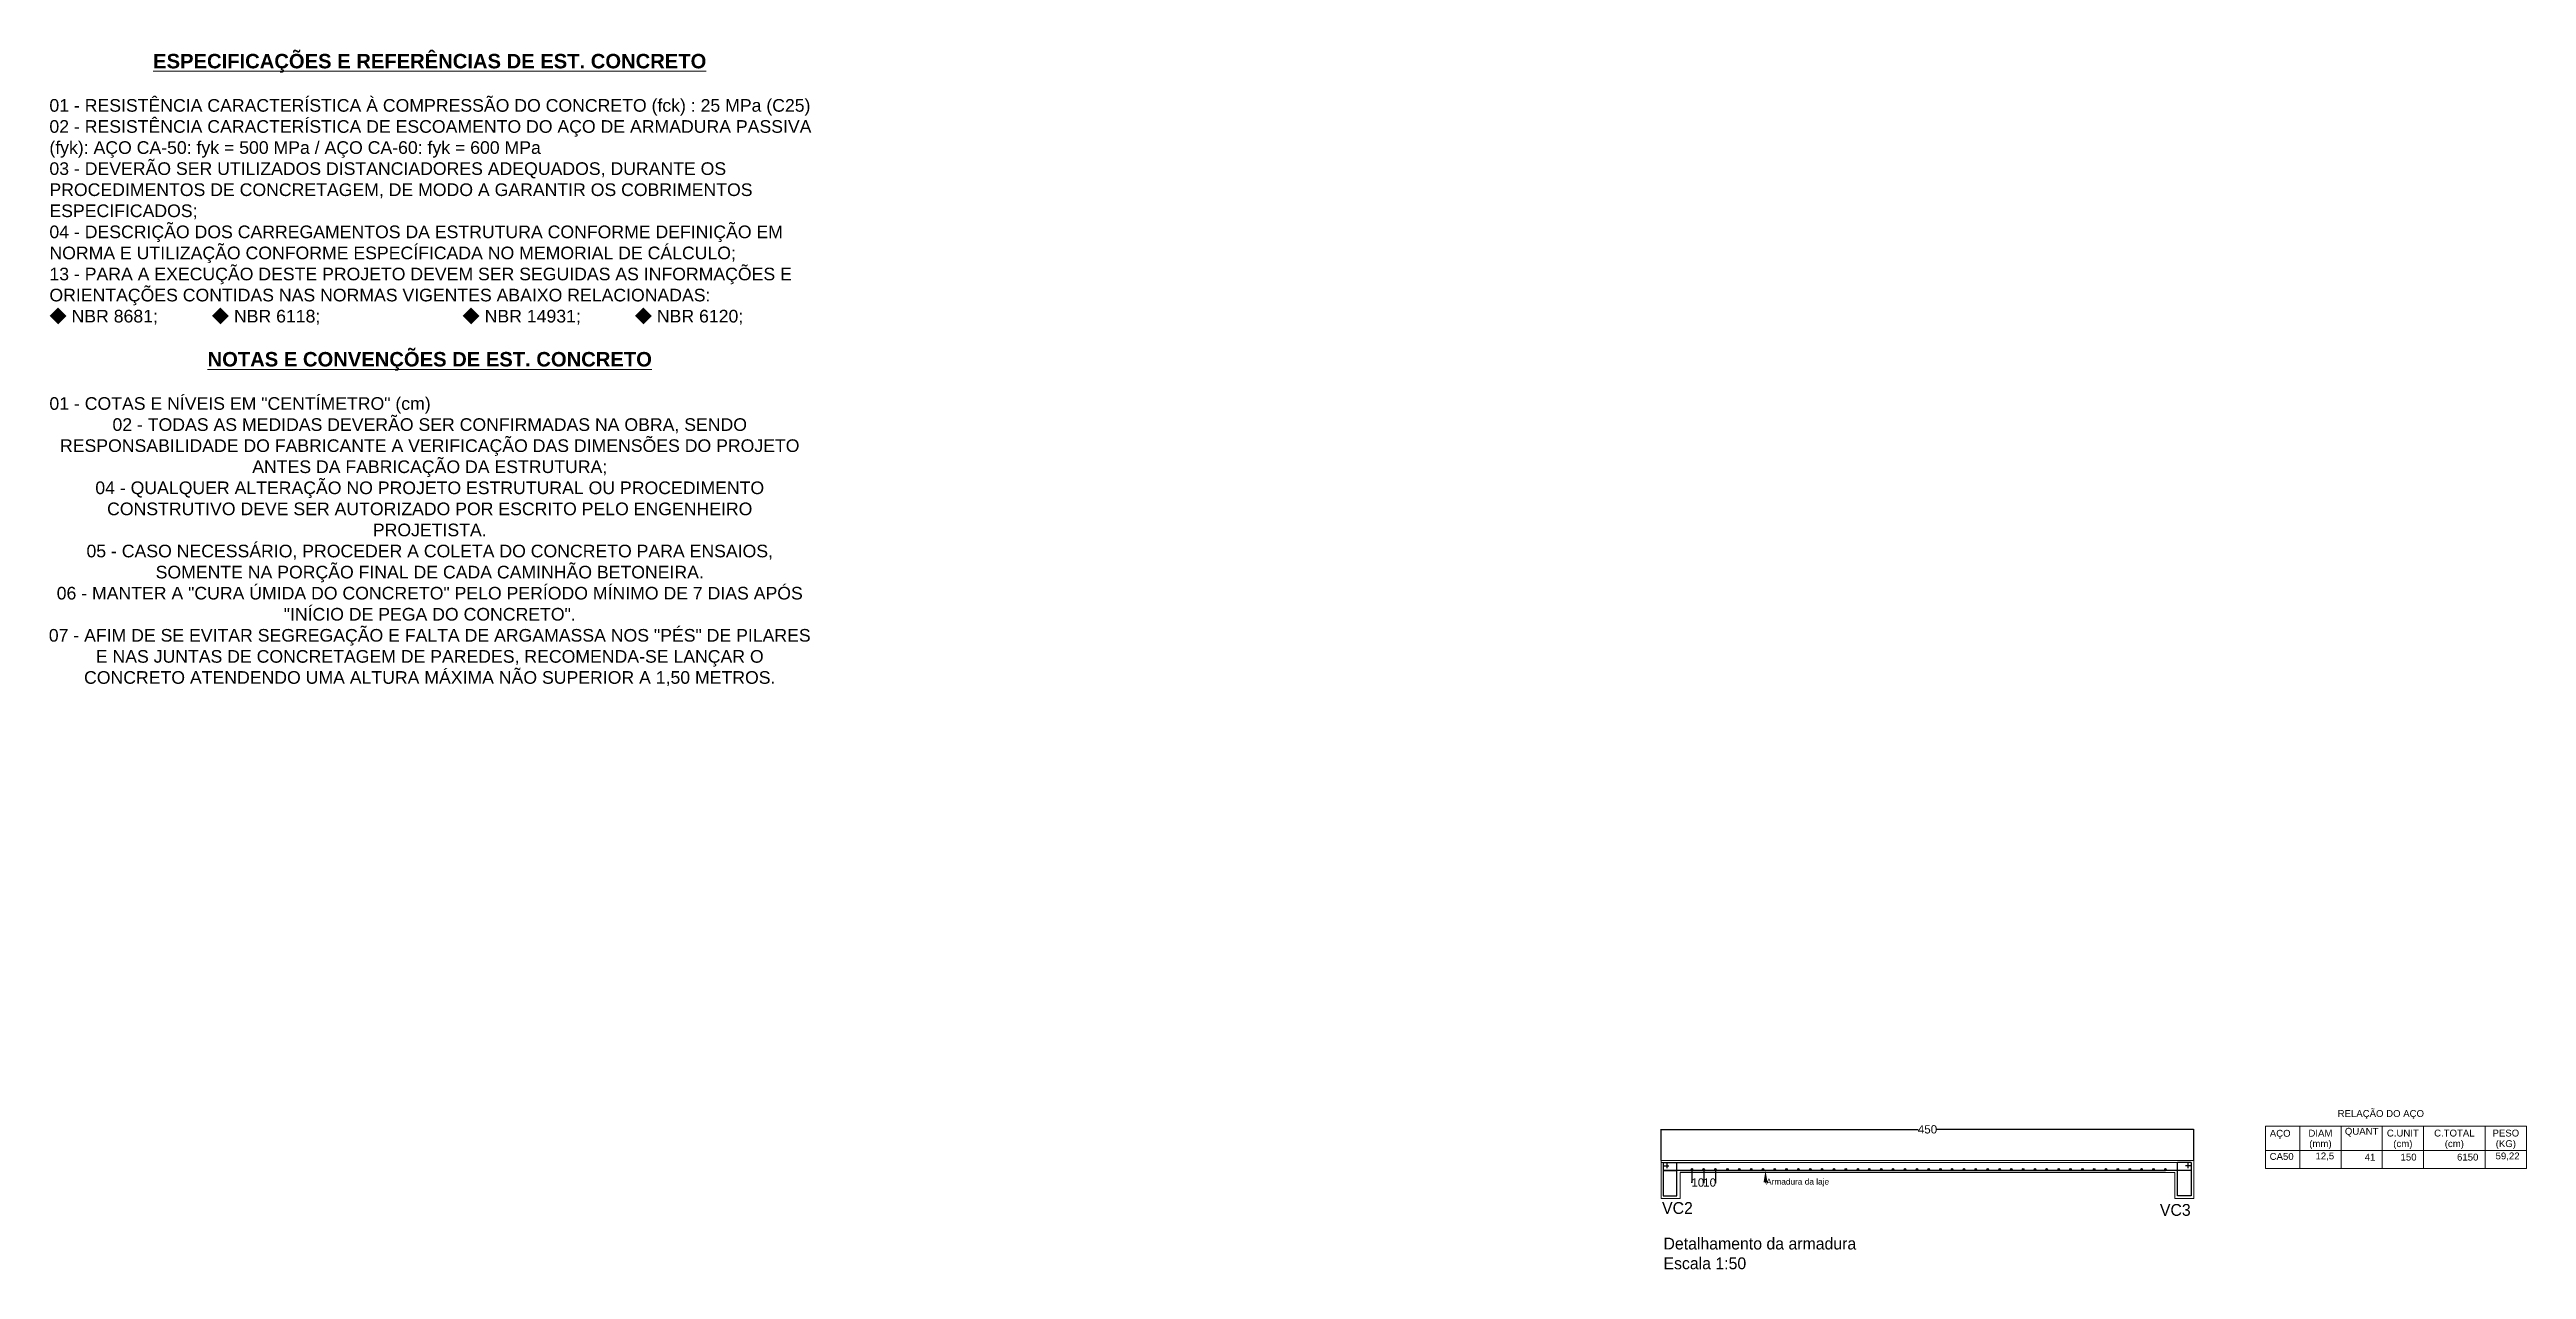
# Model space of a CAD drawing. Header units: centimetres. Extents: x -7745 to 883, y 487 to 2760.
# Drawn here: x -1209 to 883, y 858 to 1888 of the extents above; entities that cross this region are included whole.
import ezdxf
from ezdxf import colors
from ezdxf.entities.mleader import LeaderData, LeaderLine
from ezdxf.math import Vec2, Vec3

# ---------------------------------------------------------------- set-up
doc = ezdxf.new("R2010")
doc.units = ezdxf.units.CM
doc.linetypes.add('HIDDEN', pattern=[0.375, 0.25, -0.125])
for name, color, linetype in [('024 TEXTOS', 7, 'Continuous'), ('CARIMBO', 250, 'Continuous'), ('Cota', 5, 'Continuous'), ('PENA04', 2, 'Continuous')]:
    doc.layers.add(name, color=color, linetype=linetype)
for name, color, linetype, lineweight in [('aço', 5, 'Continuous', 30), ('dim', 1, 'Continuous', 0), ('DT-Relação do aço', 7, 'Continuous', 5), ('FOOTING', 3, 'HIDDEN', 0)]:
    doc.layers.add(name, color=color, linetype=linetype, lineweight=lineweight)
doc.styles.add('1.100 GRANDE', font='arial.ttf', dxfattribs={"height": 0.25})
doc.styles.add('Arial', font='arial.ttf', dxfattribs={"height": 0.78125})
doc.styles.add('Arial_1', font='arial.ttf', dxfattribs={"height": 7})
doc.styles.add('Century Gothic_B', font='GOTHICB.TTF', dxfattribs={"height": 0.15})
doc.dimstyles.get("Standard").update_dxf_attribs({"dimtxt": 7, "dimasz": 0.3, "dimexe": 0.18, "dimexo": 0.0625, "dimgap": 0.09, "dimtad": 0, "dimdec": 0, "dimzin": 0, "dimdsep": 46, "dimtxsty": 'Arial_1', "dimcen": 0.09, "dimadec": 0, "dimazin": 0, "dimtfac": 1, "dimtdec": 0, "dimtofl": 0, "dimtmove": 0, "dimatfit": 3, "dimfxl": 1, "dimtolj": 1, "dimtzin": 0, "dimarcsym": 2})

# ---------------------------------------------------------------- blocks, each defined once
blk = doc.blocks.new('*D68')
at = {"layer": 'Cota', "color": 0, "lineweight": -2, "transparency": 16777216}
for p, q in [((152.5, 950.4), (152.5, 976.8)), ((152.8, 976.6), (369.5, 976.6)), ((602.2, 976.6), (385.4, 976.6)), ((602.5, 950.4), (602.5, 976.8))]:
    blk.add_line(p, q, dxfattribs=at)
at = {"layer": 'Cota', "color": 0, "transparency": 16777216}
for points in [[(152.8, 976.6), (152.8, 976.5), (152.5, 976.6)], [(602.2, 976.6), (602.2, 976.5), (602.5, 976.6)]]:
    blk.add_solid(points, dxfattribs=at)
at = {"layer": 'Defpoints', "color": 0, "transparency": 16777216}
for p in [(602.5, 976.6), (152.5, 950.3), (602.5, 950.3)]:
    blk.add_point(p, dxfattribs=at)
at = {"layer": 'Cota', "color": 0, "transparency": 16777216, "insert": (377.5, 976.6), "char_height": 7, "attachment_point": 5, "style": 'Arial_1'}
blk.add_mtext('\\A1;450', dxfattribs=at)
blk = doc.blocks.new('*D69')
at = {"layer": 'Cota', "color": 0, "lineweight": -2, "transparency": 16777216}
for p, q in [((178.5, 941.9), (178.5, 931.6)), ((188.5, 941.9), (188.5, 931.6)), ((178.2, 931.7), (177.9, 931.7)), ((188.8, 931.7), (189.1, 931.7))]:
    blk.add_line(p, q, dxfattribs=at)
at = {"layer": 'Cota', "color": 0, "transparency": 16777216}
for points in [[(178.2, 931.8), (178.2, 931.7), (178.5, 931.7)], [(188.8, 931.8), (188.8, 931.7), (188.5, 931.7)]]:
    blk.add_solid(points, dxfattribs=at)
at = {"layer": 'Defpoints', "color": 0, "transparency": 16777216}
for p in [(178.5, 941.9), (188.5, 941.9), (188.5, 931.7)]:
    blk.add_point(p, dxfattribs=at)
at = {"layer": 'Cota', "color": 0, "transparency": 16777216, "insert": (183.5, 931.7), "char_height": 7, "attachment_point": 5, "style": 'Arial_1'}
blk.add_mtext('\\A1;10', dxfattribs=at)
blk = doc.blocks.new('*D70')
at = {"layer": 'Cota', "color": 0, "lineweight": -2, "transparency": 16777216}
for p, q in [((188.5, 941.9), (188.5, 931.6)), ((198.5, 941.9), (198.5, 931.6)), ((188.2, 931.7), (187.9, 931.7)), ((198.8, 931.7), (199.1, 931.7))]:
    blk.add_line(p, q, dxfattribs=at)
at = {"layer": 'Cota', "color": 0, "transparency": 16777216}
for points in [[(188.2, 931.8), (188.2, 931.7), (188.5, 931.7)], [(198.8, 931.8), (198.8, 931.7), (198.5, 931.7)]]:
    blk.add_solid(points, dxfattribs=at)
at = {"layer": 'Defpoints', "color": 0, "transparency": 16777216}
for p in [(188.5, 941.9), (198.5, 941.9), (198.5, 931.7)]:
    blk.add_point(p, dxfattribs=at)
at = {"layer": 'Cota', "color": 0, "transparency": 16777216, "insert": (193.5, 931.7), "char_height": 7, "attachment_point": 5, "style": 'Arial_1'}
blk.add_mtext('\\A1;10', dxfattribs=at)

msp = doc.modelspace()

# ---------------------------------------------------------------- hatches: boundary and pattern name
at = {"layer": 'aço', "linetype": 'Continuous'}
h = msp.add_hatch(color=256, dxfattribs=at)
edge = h.paths.add_edge_path()
edge.add_arc((178.5, 942.9), 0.64, 180, 360)
edge.add_arc((178.5, 942.9), 0.64, 0, 180)
h = msp.add_hatch(color=256, dxfattribs=at)
edge = h.paths.add_edge_path()
edge.add_arc((188.4, 942.9), 0.64, 180, 360)
edge.add_arc((188.4, 942.9), 0.64, 0, 180)
h = msp.add_hatch(color=256, dxfattribs=at)
edge = h.paths.add_edge_path()
edge.add_arc((198.4, 942.9), 0.64, 180, 360)
edge.add_arc((198.4, 942.9), 0.64, 0, 180)
h = msp.add_hatch(color=256, dxfattribs=at)
edge = h.paths.add_edge_path()
edge.add_arc((208.6, 942.9), 0.64, 180, 360)
edge.add_arc((208.6, 942.9), 0.64, 0, 180)
h = msp.add_hatch(color=256, dxfattribs=at)
edge = h.paths.add_edge_path()
edge.add_arc((218.5, 942.9), 0.64, 180, 360)
edge.add_arc((218.5, 942.9), 0.64, 0, 180)
h = msp.add_hatch(color=256, dxfattribs=at)
edge = h.paths.add_edge_path()
edge.add_arc((228.6, 942.9), 0.64, 180, 360)
edge.add_arc((228.6, 942.9), 0.64, 0, 180)
h = msp.add_hatch(color=256, dxfattribs=at)
edge = h.paths.add_edge_path()
edge.add_arc((238.5, 942.9), 0.64, 180, 360)
edge.add_arc((238.5, 942.9), 0.64, 0, 180)
h = msp.add_hatch(color=256, dxfattribs=at)
edge = h.paths.add_edge_path()
edge.add_arc((248.5, 942.9), 0.64, 180, 360)
edge.add_arc((248.5, 942.9), 0.64, 0, 180)
h = msp.add_hatch(color=256, dxfattribs=at)
edge = h.paths.add_edge_path()
edge.add_arc((258.4, 942.9), 0.64, 180, 360)
edge.add_arc((258.4, 942.9), 0.64, 0, 180)
h = msp.add_hatch(color=256, dxfattribs=at)
edge = h.paths.add_edge_path()
edge.add_arc((268.5, 942.9), 0.64, 180, 360)
edge.add_arc((268.5, 942.9), 0.64, 0, 180)
h = msp.add_hatch(color=256, dxfattribs=at)
edge = h.paths.add_edge_path()
edge.add_arc((278.5, 942.9), 0.64, 180, 360)
edge.add_arc((278.5, 942.9), 0.64, 0, 180)
h = msp.add_hatch(color=256, dxfattribs=at)
edge = h.paths.add_edge_path()
edge.add_arc((288.5, 942.9), 0.64, 180, 360)
edge.add_arc((288.5, 942.9), 0.64, 0, 180)
h = msp.add_hatch(color=256, dxfattribs=at)
edge = h.paths.add_edge_path()
edge.add_arc((298.5, 942.9), 0.64, 180, 360)
edge.add_arc((298.5, 942.9), 0.64, 0, 180)
h = msp.add_hatch(color=256, dxfattribs=at)
edge = h.paths.add_edge_path()
edge.add_arc((308.5, 942.9), 0.64, 180, 360)
edge.add_arc((308.5, 942.9), 0.64, 0, 180)
h = msp.add_hatch(color=256, dxfattribs=at)
edge = h.paths.add_edge_path()
edge.add_arc((318.7, 942.9), 0.64, 180, 360)
edge.add_arc((318.7, 942.9), 0.64, 0, 180)
h = msp.add_hatch(color=256, dxfattribs=at)
edge = h.paths.add_edge_path()
edge.add_arc((328.3, 942.9), 0.64, 180, 360)
edge.add_arc((328.3, 942.9), 0.64, 0, 180)
h = msp.add_hatch(color=256, dxfattribs=at)
edge = h.paths.add_edge_path()
edge.add_arc((338.5, 942.9), 0.64, 180, 360)
edge.add_arc((338.5, 942.9), 0.64, 0, 180)
h = msp.add_hatch(color=256, dxfattribs=at)
edge = h.paths.add_edge_path()
edge.add_arc((348.4, 942.9), 0.64, 180, 360)
edge.add_arc((348.4, 942.9), 0.64, 0, 180)
h = msp.add_hatch(color=256, dxfattribs=at)
edge = h.paths.add_edge_path()
edge.add_arc((358.5, 942.9), 0.64, 180, 360)
edge.add_arc((358.5, 942.9), 0.64, 0, 180)
h = msp.add_hatch(color=256, dxfattribs=at)
edge = h.paths.add_edge_path()
edge.add_arc((368.6, 942.9), 0.64, 180, 360)
edge.add_arc((368.6, 942.9), 0.64, 0, 180)
h = msp.add_hatch(color=256, dxfattribs=at)
edge = h.paths.add_edge_path()
edge.add_arc((378.5, 942.9), 0.64, 180, 360)
edge.add_arc((378.5, 942.9), 0.64, 0, 180)
h = msp.add_hatch(color=256, dxfattribs=at)
edge = h.paths.add_edge_path()
edge.add_arc((388.5, 942.9), 0.64, 180, 360)
edge.add_arc((388.5, 942.9), 0.64, 0, 180)
h = msp.add_hatch(color=256, dxfattribs=at)
edge = h.paths.add_edge_path()
edge.add_arc((398.3, 942.9), 0.64, 180, 360)
edge.add_arc((398.3, 942.9), 0.64, 0, 180)
h = msp.add_hatch(color=256, dxfattribs=at)
edge = h.paths.add_edge_path()
edge.add_arc((408.4, 942.9), 0.64, 180, 360)
edge.add_arc((408.4, 942.9), 0.64, 0, 180)
h = msp.add_hatch(color=256, dxfattribs=at)
edge = h.paths.add_edge_path()
edge.add_arc((418.3, 942.9), 0.64, 180, 360)
edge.add_arc((418.3, 942.9), 0.64, 0, 180)
h = msp.add_hatch(color=256, dxfattribs=at)
edge = h.paths.add_edge_path()
edge.add_arc((428.4, 942.9), 0.64, 180, 360)
edge.add_arc((428.4, 942.9), 0.64, 0, 180)
h = msp.add_hatch(color=256, dxfattribs=at)
edge = h.paths.add_edge_path()
edge.add_arc((438.5, 942.9), 0.64, 180, 360)
edge.add_arc((438.5, 942.9), 0.64, 0, 180)
h = msp.add_hatch(color=256, dxfattribs=at)
edge = h.paths.add_edge_path()
edge.add_arc((448.3, 942.9), 0.64, 180, 360)
edge.add_arc((448.3, 942.9), 0.64, 0, 180)
h = msp.add_hatch(color=256, dxfattribs=at)
edge = h.paths.add_edge_path()
edge.add_arc((458.3, 942.9), 0.64, 180, 360)
edge.add_arc((458.3, 942.9), 0.64, 0, 180)
h = msp.add_hatch(color=256, dxfattribs=at)
edge = h.paths.add_edge_path()
edge.add_arc((468.3, 942.9), 0.64, 180, 360)
edge.add_arc((468.3, 942.9), 0.64, 0, 180)
h = msp.add_hatch(color=256, dxfattribs=at)
edge = h.paths.add_edge_path()
edge.add_arc((478.1, 942.9), 0.64, 180, 360)
edge.add_arc((478.1, 942.9), 0.64, 0, 180)
h = msp.add_hatch(color=256, dxfattribs=at)
edge = h.paths.add_edge_path()
edge.add_arc((488.4, 942.9), 0.64, 180, 360)
edge.add_arc((488.4, 942.9), 0.64, 0, 180)
h = msp.add_hatch(color=256, dxfattribs=at)
edge = h.paths.add_edge_path()
edge.add_arc((498.3, 942.9), 0.64, 180, 360)
edge.add_arc((498.3, 942.9), 0.64, 0, 180)
h = msp.add_hatch(color=256, dxfattribs=at)
edge = h.paths.add_edge_path()
edge.add_arc((508.4, 942.9), 0.64, 180, 360)
edge.add_arc((508.4, 942.9), 0.64, 0, 180)
h = msp.add_hatch(color=256, dxfattribs=at)
edge = h.paths.add_edge_path()
edge.add_arc((518.3, 942.9), 0.64, 180, 360)
edge.add_arc((518.3, 942.9), 0.64, 0, 180)
h = msp.add_hatch(color=256, dxfattribs=at)
edge = h.paths.add_edge_path()
edge.add_arc((528.3, 942.9), 0.64, 180, 360)
edge.add_arc((528.3, 942.9), 0.64, 0, 180)
h = msp.add_hatch(color=256, dxfattribs=at)
edge = h.paths.add_edge_path()
edge.add_arc((538.3, 942.9), 0.64, 180, 360)
edge.add_arc((538.3, 942.9), 0.64, 0, 180)
h = msp.add_hatch(color=256, dxfattribs=at)
edge = h.paths.add_edge_path()
edge.add_arc((548.4, 942.9), 0.64, 180, 360)
edge.add_arc((548.4, 942.9), 0.64, 0, 180)
h = msp.add_hatch(color=256, dxfattribs=at)
edge = h.paths.add_edge_path()
edge.add_arc((558.3, 942.9), 0.64, 180, 360)
edge.add_arc((558.3, 942.9), 0.64, 0, 180)
h = msp.add_hatch(color=256, dxfattribs=at)
edge = h.paths.add_edge_path()
edge.add_arc((568.4, 942.9), 0.64, 180, 360)
edge.add_arc((568.4, 942.9), 0.64, 0, 180)
h = msp.add_hatch(color=256, dxfattribs=at)
edge = h.paths.add_edge_path()
edge.add_arc((578.5, 942.9), 0.64, 180, 360)
edge.add_arc((578.5, 942.9), 0.64, 0, 180)

# ---------------------------------------------------------------- linework, layer by layer
msp.add_line((600.3, 941.9), (154.3, 941.9), dxfattribs=at)
at = {"layer": 'aço'}
for p, q in [((168.5, 941.9), (178.5, 941.9)), ((178.5, 941.9), (188.5, 941.9)), ((188.5, 941.9), (198.5, 941.9)), ((198.5, 941.9), (208.5, 941.9)), ((208.5, 941.9), (218.5, 941.9)), ((218.5, 941.9), (228.5, 941.9)), ((228.5, 941.9), (238.5, 941.9)), ((238.5, 941.9), (248.5, 941.9)), ((248.5, 941.9), (258.5, 941.9)), ((258.5, 941.9), (268.5, 941.9)), ((268.5, 941.9), (278.5, 941.9)), ((278.5, 941.9), (288.5, 941.9)), ((288.5, 941.9), (298.5, 941.9)), ((298.5, 941.9), (308.5, 941.9)), ((308.5, 941.9), (318.5, 941.9)), ((318.5, 941.9), (328.5, 941.9)), ((328.5, 941.9), (338.5, 941.9)), ((338.5, 941.9), (348.5, 941.9)), ((348.5, 941.9), (358.5, 941.9)), ((358.5, 941.9), (368.5, 941.9)), ((368.5, 941.9), (378.5, 941.9)), ((378.5, 941.9), (388.5, 941.9)), ((388.5, 941.9), (398.5, 941.9)), ((398.5, 941.9), (408.5, 941.9)), ((408.5, 941.9), (418.5, 941.9)), ((418.5, 941.9), (428.5, 941.9)), ((428.5, 941.9), (438.5, 941.9)), ((438.5, 941.9), (448.5, 941.9)), ((448.5, 941.9), (458.5, 941.9)), ((458.5, 941.9), (468.5, 941.9)), ((468.5, 941.9), (478.5, 941.9)), ((478.5, 941.9), (488.5, 941.9)), ((488.5, 941.9), (498.5, 941.9)), ((498.5, 941.9), (508.5, 941.9)), ((508.5, 941.9), (518.5, 941.9)), ((518.5, 941.9), (528.5, 941.9)), ((528.5, 941.9), (538.5, 941.9)), ((538.5, 941.9), (548.5, 941.9)), ((548.5, 941.9), (558.5, 941.9)), ((558.5, 941.9), (568.5, 941.9)), ((568.5, 941.9), (578.5, 941.9))]:
    msp.add_line(p, q, dxfattribs=at)
at = {"layer": 'aço', "linetype": 'Continuous'}
for centre in [(178.5, 942.9), (188.4, 942.9), (198.4, 942.9), (208.6, 942.9), (218.5, 942.9), (228.6, 942.9), (238.5, 942.9), (248.5, 942.9), (258.4, 942.9), (268.5, 942.9), (278.5, 942.9), (288.5, 942.9), (298.5, 942.9), (308.5, 942.9), (318.7, 942.9), (328.3, 942.9), (338.5, 942.9), (348.4, 942.9), (358.5, 942.9), (368.6, 942.9), (378.5, 942.9), (388.5, 942.9), (398.3, 942.9), (408.4, 942.9), (418.3, 942.9), (428.4, 942.9), (438.5, 942.9), (448.3, 942.9), (458.3, 942.9), (468.3, 942.9), (478.1, 942.9), (488.4, 942.9), (498.3, 942.9), (508.4, 942.9), (518.3, 942.9), (528.3, 942.9), (538.3, 942.9), (548.4, 942.9), (558.3, 942.9), (568.4, 942.9), (578.5, 942.9)]:
    msp.add_circle(centre, 0.64, dxfattribs=at)
at = {"layer": 'dim', "color": 1, "linetype": 'Continuous'}
for p, q in [((152.5, 918.3), (152.5, 950.3)), ((602.5, 950.3), (152.5, 950.3)), ((392.5, 940.3), (168.5, 940.3)), ((168.5, 918.3), (168.5, 940.3)), ((440.2, 940.3), (408.5, 940.3)), ((586.5, 940.3), (586.5, 918.3)), ((602.5, 940.3), (602.5, 918.3)), ((168.5, 918.3), (152.5, 918.3)), ((602.5, 918.3), (586.5, 918.3))]:
    msp.add_line(p, q, dxfattribs=at)
at = {"layer": 'dim'}
for p, q in [((154.3, 948.7), (152.5, 948.7)), ((602.5, 940.3), (602.5, 950.3)), ((168.5, 940.3), (586.5, 940.3))]:
    msp.add_line(p, q, dxfattribs=at)
at = {"layer": 'DT-Relação do aço', "linetype": 'Continuous'}
for p, q in [((662.9, 979.2), (848.6, 979.2)), ((662.9, 979.2), (662.9, 943.5)), ((692, 979.2), (692, 943.5)), ((726.8, 979.2), (726.8, 943.5)), ((750, 979.2), (883.4, 979.2)), ((761.6, 979.2), (761.6, 943.5)), ((796.4, 979.2), (796.4, 943.5)), ((848.6, 979.2), (848.6, 943.5)), ((848.6, 979.2), (848.6, 943.5)), ((883.4, 979.2), (883.4, 943.5)), ((662.9, 958.9), (883.4, 958.9)), ((662.9, 943.5), (848.6, 943.5)), ((750, 943.5), (883.4, 943.5))]:
    msp.add_line(p, q, dxfattribs=at)
at = {"layer": 'FOOTING', "color": 2, "linetype": 'Continuous'}
msp.add_line((600.3, 948.7), (154.3, 948.7), dxfattribs=at)
at = {"layer": 'PENA04'}
for p, q in [((154.3, 948.7), (201.7, 948.7)), ((154.3, 948.7), (154.3, 920.5)), ((154.3, 948.7), (165.7, 948.7)), ((154.3, 945.9), (159.1, 945.9)), ((154.3, 941.9), (165.7, 941.9)), ((157.2, 948.7), (157.2, 943.8)), ((165.7, 920.5), (165.7, 948.7)), ((588.8, 920.5), (588.8, 948.7)), ((600.3, 948.7), (588.8, 948.7)), ((600.3, 941.9), (588.8, 941.9)), ((600.3, 945.9), (595.5, 945.9)), ((597.4, 948.7), (597.4, 943.8)), ((600.3, 948.7), (600.3, 920.5)), ((154.3, 920.5), (165.7, 920.5)), ((600.3, 920.5), (588.8, 920.5))]:
    msp.add_line(p, q, dxfattribs=at)

# ---------------------------------------------------------------- texts
at = {"layer": '024 TEXTOS', "lineweight": 5, "insert": (-1208.8, 1884.5), "char_height": 10.6724, "width": 642.461, "attachment_point": 1, "style": '1.100 GRANDE'}
msp.add_mtext('\\pxqc;{\\fArial|b1|i0|c0|p34;\\H1.1442x;\\L\\C0;ESPECIFICAÇÕES E REFERÊNCIAS DE EST. CONCRETO\\H0.874x; \\fArial|b0|i0|c0|p34;\\P\\pi37.02256,q*;\\l\\P\\pi0;01 - RESISTÊNCIA CARACTERÍSTICA À COMPRESSÃO DO CONCRETO (fck) : \\C1;25\\C0; MPa (C\\C1;25\\C0;) \\P02 - RESISTÊNCIA CARACTERÍSTICA DE ESCOAMENTO DO AÇO DE ARMADURA PASSIVA (fyk): AÇO CA-50: fyk = 500 MPa / AÇO CA-60: fyk = 600 MPa     \\P03 - DEVERÃO SER UTILIZADOS DISTANCIADORES ADEQUADOS, DURANTE OS PROCEDIMENTOS DE CONCRETAGEM, DE MODO A GARANTIR OS COBRIMENTOS ESPECIFICADOS;\\P04 - DESCRIÇÃO DOS CARREGAMENTOS DA ESTRUTURA CONFORME DEFINIÇÃO EM NORMA E UTILIZAÇÃO CONFORME ESPECÍFICADA NO MEMORIAL DE CÁLCULO;\\P13 - PARA A EXECUÇÃO DESTE PROJETO DEVEM SER SEGUIDAS AS INFORMAÇÕES E ORIENTAÇÕES CONTIDAS NAS NORMAS VIGENTES ABAIXO RELACIONADAS:      \\P◆ NBR 8681;           ◆ NBR 6118;                             ◆ NBR 14931;           ◆ NBR 6120;       \\P\\P\\pqc;\\fArial|b1|i0|c0|p34;\\H1.1442x;\\LNOTAS E CONVENÇÕES DE EST. CONCRETO\\fArial|b0|i0|c0|p34;\\P\\pi36.82847,q*;\\H0.874x;\\l \\P\\pi0;01 - COTAS E NÍVEIS EM "CENTÍMETRO" (cm) \\P}02 - TODAS AS MEDIDAS DEVERÃO SER CONFIRMADAS NA OBRA, SENDO RESPONSABILIDADE DO FABRICANTE A VERIFICAÇÃO DAS DIMENSÕES DO PROJETO ANTES DA FABRICAÇÃO DA ESTRUTURA;{\\C0;\\P04 - QUALQUER ALTERAÇÃO NO PROJETO ESTRUTURAL OU PROCEDIMENTO CONSTRUTIVO DEVE SER AUTORIZADO POR ESCRITO PELO ENGENHEIRO PROJETISTA. \\P05 - CASO NECESSÁRIO, PROCEDER A COLETA DO CONCRETO PARA ENSAIOS, SOMENTE NA PORÇÃO FINAL DE CADA CAMINHÃO BETONEIRA. \\P06 - MANTER A "CURA ÚMIDA DO CONCRETO" PELO PERÍODO MÍNIMO DE 7 DIAS APÓS "INÍCIO DE PEGA DO CONCRETO".\\P07 - AFIM DE SE EVITAR SEGREGAÇÃO E FALTA DE ARGAMASSA NOS "PÉS" DE PILARES E NAS JUNTAS DE CONCRETAGEM DE PAREDES, RECOMENDA-SE LANÇAR O CONCRETO ATENDENDO UMA ALTURA MÁXIMA NÃO SUPERIOR A 1,50 METROS.}', dxfattribs=at)
at = {"layer": 'CARIMBO', "char_height": 10, "attachment_point": 1, "style": 'Century Gothic_B'}
for s, width, insert in [('{\\fCentury Gothic|b0|i0|c0|p34;VC2}', 102.798, (153.3, 915.2)), ('{\\fCentury Gothic|b0|i0|c0|p34;VC3}', 102.798, (573.8, 913.6)), ('{\\fCentury Gothic|b0|i0|c0|p34;Detalhamento da armadura \\PEscala 1:50}', 253.702, (154.5, 885.2))]:
    msp.add_mtext_dynamic_manual_height_columns(s, width=width, gutter_width=1, heights=[0], dxfattribs=dict(at, insert=insert))
at = {"layer": 'DT-Relação do aço', "color": 0, "linetype": 'Continuous', "line_spacing_factor": 0.798, "style": 'Arial'}
for s, insert, char_height, width, attachment_point in [('RELAÇÃO DO AÇO', (760.4, 985.3), 5.802, 146.295, 8), ('AÇO', (675.4, 968.6), 5.8, 35.217, 8), ('DIAM', (709.4, 970.5), 5.8, 40.629, 8), ('(mm)', (709.4, 959.9), 5.8, 37.899, 8), ('QUANT', (744.2, 970.5), 5.8, 56.88, 8), ('C.UNIT', (779, 970.5), 5.8, 54.166, 8), ('(cm)', (779, 959.9), 5.8, 32.487, 8), ('C.TOTAL', (822.5, 970.5), 5.8, 68.624, 8), ('(cm)', (822.5, 959.9), 5.8, 32.487, 8), ('PESO', (866, 970.5), 5.8, 54.166, 8), ('(KG)', (866, 959.9), 5.8, 32.487, 8), ('CA50', (666.5, 950.8), 5.8, 40.652, 7), ('12,5', (721, 950.2), 5.8, 22.592, 9), ('41', (755.8, 950.2), 5.8, 27.115, 9), ('150', (790.6, 950.2), 5.8, 18.077, 9), ('6150', (842.8, 950.2), 5.8, 45.191, 9), ('59,22', (877.6, 950.2), 5.8, 18.077, 9)]:
    msp.add_mtext(s, dxfattribs=dict(at, insert=insert, char_height=char_height, width=width, attachment_point=attachment_point))

# ---------------------------------------------------------------- dimensions: what is measured, and where the dimension line sits
at = {"layer": 'Cota'}
for base, p1, p2, picture, middle in [((602.5, 976.6), (152.5, 950.3), (602.5, 950.3), '*D68', (377.5, 976.6)), ((188.5, 931.7), (178.5, 941.9), (188.5, 941.9), '*D69', (183.5, 931.7)), ((198.5, 931.7), (188.5, 941.9), (198.5, 941.9), '*D70', (193.5, 931.7))]:
    dim = msp.add_linear_dim(base=base, p1=p1, p2=p2, dimstyle='Standard', dxfattribs=at)
    dim.commit()
    dim.dimension.update_dxf_attribs({"geometry": picture, "text_midpoint": middle})

# ---------------------------------------------------------------- leaders
ml = msp.add_multileader_mtext('Standard')
ml.set_content('{\\fArial|b0|i0|c0|p34;Armadura da laje}', color=256)
ml.set_leader_properties()
ml.build(insert=Vec2(0, 0))
ml.multileader.update_dxf_attribs({"text_right_attachment_type": 6, "dogleg_length": 0.36, "arrow_head_size": 10})
ctx = ml.context
ctx.base_point, ctx.char_height, ctx.arrow_head_size, ctx.landing_gap_size, ctx.plane_origin = Vec3(241.1, 931.8), 5, 10, 0.09, Vec3(240.7, 941.9)
ctx.right_attachment = 6
notes = []
notes.append((ctx, [(0, (1, 1, 0), (240.7, 931.8), (1, 0), 0.36, [(0, [(240.7, 941.9)], 0, [])])]))
ctx.mtext.insert, ctx.mtext.flow_direction = Vec3(241.2, 935), 5
for ctx, leaders in notes:
    for number, flags, end, landing, length, lines in leaders:
        leader = LeaderData()
        leader.index, (leader.has_last_leader_line, leader.has_dogleg_vector, leader.attachment_direction) = number, flags
        leader.last_leader_point, leader.dogleg_vector, leader.dogleg_length = Vec3(end), Vec3(landing), length
        for number, points, colour, breaks in lines:
            line = LeaderLine()
            line.index, line.vertices, line.color, line.breaks = number, Vec3.list(points), colors.encode_raw_color(colour), breaks
            leader.lines.append(line)
        ctx.leaders.append(leader)

doc.saveas('drawing.dxf')
